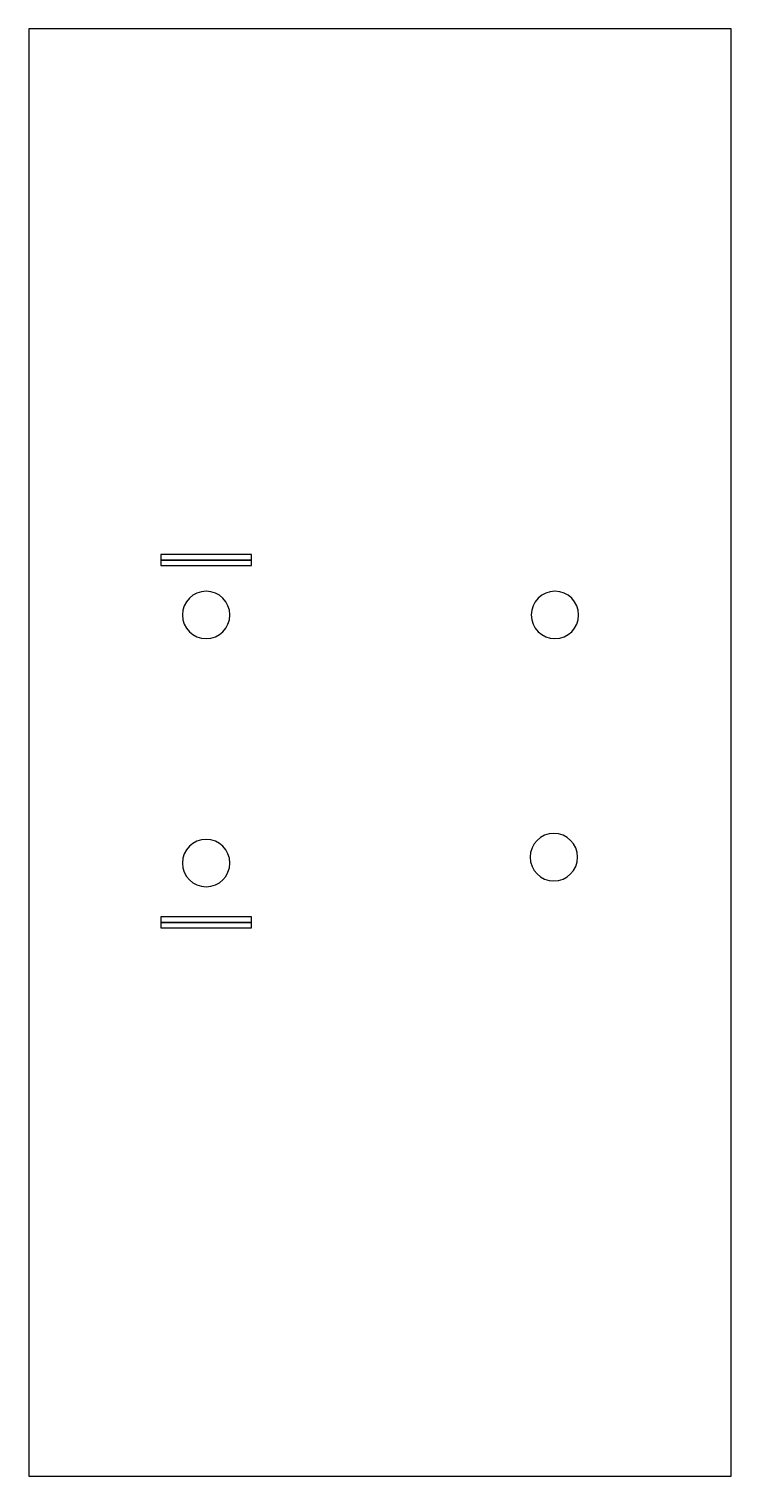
# Model space of a CAD drawing. Extents: x -0.01 to 3.99, y 9.77 to 18.01.
import ezdxf

# ---------------------------------------------------------------- set-up
doc = ezdxf.new("R2010")
doc.units = 0
doc.layers.add('1', color=7, linetype='CONTINUOUS')

msp = doc.modelspace()

# ---------------------------------------------------------------- linework, layer by layer
at = {"layer": '1', "color": 1, "linetype": 'CONTINUOUS'}
for p, q in [((3.9912, 18.0076), (-0.0088, 18.0076)), ((-0.0088, 18.0076), (-0.0088, 9.7676)), ((3.9912, 9.7676), (3.9912, 18.0076)), ((1.2597, 15.0147), (0.7418, 15.0147)), ((0.7418, 15.0147), (0.7418, 14.9834)), ((1.2597, 14.9834), (1.2597, 15.0147)), ((1.2597, 14.9834), (0.7418, 14.9834)), ((0.7418, 14.9834), (0.7418, 14.9522)), ((0.7418, 14.9834), (1.2597, 14.9834)), ((0.7418, 14.9522), (1.2597, 14.9522)), ((1.2597, 14.9522), (1.2597, 14.9834)), ((1.2597, 12.9512), (0.7418, 12.9512)), ((0.7418, 12.9512), (0.7418, 12.9199)), ((1.2597, 12.9199), (1.2597, 12.9512)), ((1.2597, 12.9199), (0.7418, 12.9199)), ((0.7418, 12.9199), (0.7418, 12.8887)), ((0.7418, 12.9199), (1.2597, 12.9199)), ((0.7418, 12.8887), (1.2597, 12.8887)), ((1.2597, 12.8887), (1.2597, 12.9199)), ((-0.0088, 9.7676), (3.9912, 9.7676))]:
    msp.add_line(p, q, dxfattribs=at)
for centre, start, end in [((1.0008, 14.6709), 360, 180), ((2.9879, 14.6709), 360, 180), ((1.0008, 14.6709), 180, 360), ((2.9879, 14.6709), 180, 360), ((1.0008, 13.2579), 360, 180), ((2.9816, 13.2916), 360, 180), ((2.9816, 13.2916), 180, 360), ((1.0008, 13.2579), 180, 360)]:
    msp.add_arc(centre, 0.135, start, end, dxfattribs=at)

doc.saveas('drawing.dxf')
